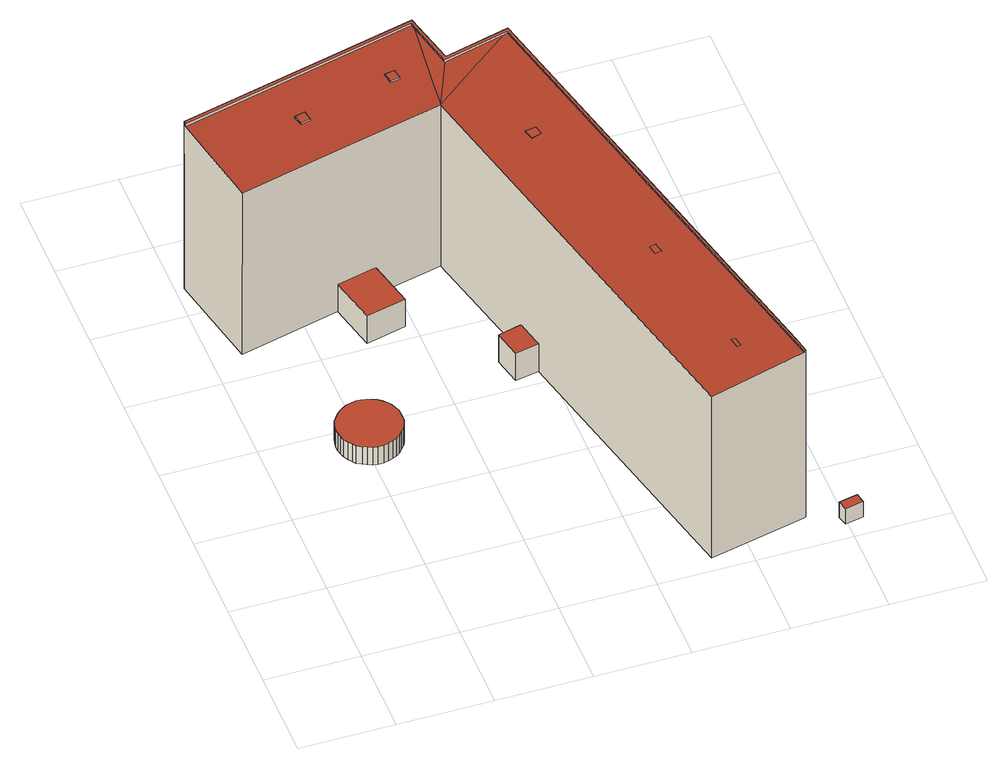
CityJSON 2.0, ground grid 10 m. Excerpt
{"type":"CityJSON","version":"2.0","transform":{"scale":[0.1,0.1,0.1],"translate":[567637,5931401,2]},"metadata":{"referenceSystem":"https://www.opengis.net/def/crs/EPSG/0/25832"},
"CityObjects":{
"building1":{"type":"Building","attributes":{"Grundfläche 2D":"34.772663","Grundhöhe NN":"5.282"},"geometry":[{"type":"Solid","lod":"3","boundaries":[[[[0,1,2,3,4,5,6,7,8,9,10,11,12,13,14,15,16,17,18,19,20,21,22,23,24,25,26,27,28,29,30,31,32,33,34,35,36,37,38,39]],[[40,41,6,5]],[[42,40,5,4]],[[43,44,2,1]],[[44,45,3,2]],[[45,42,4,3]],[[41,46,7,6]],[[46,47,8,7]],[[47,48,9,8]],[[48,49,10,9]],[[49,50,11,10]],[[50,51,12,11]],[[51,52,13,12]],[[52,53,14,13]],[[53,54,15,14]],[[54,55,16,15]],[[55,56,17,16]],[[56,57,18,17]],[[57,58,19,18]],[[58,59,20,19]],[[59,60,21,20]],[[60,61,22,21]],[[61,62,23,22]],[[62,63,24,23]],[[63,64,25,24]],[[64,65,26,25]],[[65,66,27,26]],[[66,67,28,27]],[[67,68,29,28]],[[68,69,30,29]],[[69,70,31,30]],[[70,71,32,31]],[[71,72,33,32]],[[72,73,34,33]],[[73,74,35,34]],[[74,75,36,35]],[[75,76,37,36]],[[76,77,38,37]],[[77,78,39,38]],[[78,79,0,39]],[[79,43,1,0]],[[76,75,74,73,72,71,70,69,68,67,66,65,64,63,62,61,60,59,58,57,56,55,54,53,52,51,50,49,48,47,46,41,40,42,45,44,43,79,78,77]]]],"semantics":{"surfaces":[{"type":"RoofSurface"},{"type":"WallSurface"},{"type":"GroundSurface"}],"values":[[0,1,1,1,1,1,1,1,1,1,1,1,1,1,1,1,1,1,1,1,1,1,1,1,1,1,1,1,1,1,1,1,1,1,1,1,1,1,1,1,1,2]]}}]},
"building2":{"type":"Building","attributes":{"Grundfläche 2D":"929.748472","Grundhöhe NN":"2.951"},"children":["building2-1","building2-2","building2-3","building2-4","building2-5"],"geometry":[{"type":"MultiSurface","lod":"3","boundaries":[[[80,81,82,83,84,85,86,87,88,89]],[[90,91,92,93,94,95]],[[91,96,92]],[[92,96,97,98]],[[98,99,100,101,102,103,92]],[[104,105,106,107,108,109,110,111,112,113,114,115]],[[116,117,118,119,120,121,122,123]],[[124,125,126,127]],[[128,129,130,131]],[[132,133,83,82]],[[133,134,84,83]],[[119,118,86,85]],[[87,86,118,117]],[[88,87,117,116]],[[116,123,89,88]],[[135,136,81,80]],[[136,132,82,81]],[[94,137,107,106]],[[137,138,139,140,110,109,108,107]],[[140,141,111,110]],[[112,111,141,142]],[[142,143,113,112]],[[143,101,114,113]],[[101,100,99,115,114]],[[98,97,104,115,99]],[[91,90,105,104,97,96]],[[106,105,90,94]],[[127,126,144,145]],[[124,127,145,146]],[[125,124,146,147]],[[131,130,148,149]],[[128,131,149,150]],[[129,128,150,151]],[[133,132,152,153]],[[134,133,153,154]],[[136,135,155,156]],[[132,136,156,152]],[[130,129,151,157,93,92,158,148]],[[159,137,94,93,157,160]],[[161,155,135,80,89,123,122,140,139,138,137,159,162]],[[140,122,121,141]],[[141,121,120,142]],[[85,84,134,154,163,143,142,120,119]],[[102,101,143,163,164]],[[125,147,158,92,103,102,164,144,126]],[[158,147,146,145,144,164,163,154,153,152,156,155,161,162,159,160,157,151,150,149,148]]],"semantics":{"surfaces":[{"type":"RoofSurface"},{"type":"WallSurface"},{"type":"GroundSurface"}],"values":[0,0,0,0,0,0,0,0,0,1,1,1,1,1,1,1,1,1,1,1,1,1,1,1,1,1,1,1,1,1,1,1,1,1,1,1,1,1,1,1,1,1,1,1,1,2]}}]},
"building2-1":{"type":"BuildingInstallation","parents":["building2"],"geometry":[{"type":"MultiSurface","lod":"3","boundaries":[[[165,166,167,168]],[[166,169,167]],[[166,165,170,169]],[[165,168,170]]],"semantics":{"surfaces":[{"type":"RoofSurface"},{"type":"WallSurface"}],"values":[0,1,1,1]}}]},
"building2-2":{"type":"BuildingInstallation","parents":["building2"],"geometry":[{"type":"MultiSurface","lod":"3","boundaries":[[[171,172,173,174]]],"semantics":{"surfaces":[{"type":"RoofSurface"}],"values":[0]}}]},
"building2-3":{"type":"BuildingInstallation","parents":["building2"],"geometry":[{"type":"MultiSurface","lod":"3","boundaries":[[[175,176,177,178]],[[178,177,179,180]],[[175,178,180,181]],[[176,175,181,182]],[[177,176,182,179]]],"semantics":{"surfaces":[{"type":"RoofSurface"},{"type":"WallSurface"}],"values":[0,1,1,1,1]}}]},
"building2-4":{"type":"BuildingInstallation","parents":["building2"],"geometry":[{"type":"MultiSurface","lod":"3","boundaries":[[[183,184,185,186]],[[186,185,187,188]],[[183,186,188,189]],[[184,183,189,190]],[[185,184,190,187]]],"semantics":{"surfaces":[{"type":"RoofSurface"},{"type":"WallSurface"}],"values":[0,1,1,1,1]}}]},
"building2-5":{"type":"BuildingInstallation","parents":["building2"],"geometry":[{"type":"MultiSurface","lod":"3","boundaries":[[[191,192,193,194]]],"semantics":{"surfaces":[{"type":"RoofSurface"}],"values":[0]}}]},
"building3":{"type":"Building","attributes":{"Grundfläche 2D":"2.237462","Grundhöhe NN":"4.102"},"geometry":[{"type":"Solid","lod":"3","boundaries":[[[[195,196,197,198]],[[199,200,198,197]],[[200,201,195,198]],[[201,202,196,195]],[[202,199,197,196]],[[202,201,200,199]]]],"semantics":{"surfaces":[{"type":"RoofSurface"},{"type":"WallSurface"},{"type":"GroundSurface"}],"values":[[0,1,1,1,1,2]]}}]},
"building4":{"type":"Building","attributes":{"Grundfläche 2D":"2.361603","Grundhöhe NN":"3.173"},"geometry":[{"type":"Solid","lod":"3","boundaries":[[[[203,204,205,206]],[[207,208,206,205]],[[208,209,203,206]],[[209,210,204,203]],[[210,207,205,204]],[[210,209,208,207]]]],"semantics":{"surfaces":[{"type":"RoofSurface"},{"type":"WallSurface"},{"type":"GroundSurface"}],"values":[[0,1,1,1,1,2]]}}]},
"building5":{"type":"Building","attributes":{"Grundfläche 2D":"0.800779","Grundhöhe NN":"3.151"},"geometry":[{"type":"Solid","lod":"3","boundaries":[[[[211,212,213,214]],[[210,209,214,213]],[[209,215,211,214]],[[215,216,212,211]],[[216,210,213,212]],[[216,215,209,210]]]],"semantics":{"surfaces":[{"type":"RoofSurface"},{"type":"WallSurface"},{"type":"GroundSurface"}],"values":[[0,1,1,1,1,2]]}}]}
},
"vertices":[
[116,285,56],[111,287,56],[106,289,56],[101,290,56],[96,290,56],[91,289,56],[86,288,56],[81,285,56],[77,282,56],[73,278,56],[70,274,56],[67,270,56],[66,265,56],[65,259,56],[65,254,56],[66,249,56],[67,244,56],[70,239,56],[73,235,56],[76,231,56],[81,228,56],[85,226,56],[90,224,56],[95,223,56],[101,223,56],[106,224,56],[111,226,56],[116,228,56],[120,231,56],[123,235,56],[127,239,56],[129,244,56],[131,249,56],[131,254,56],[131,259,56],[131,264,56],[129,269,56],[127,274,56],[124,278,56],[120,282,56],[91,289,33],[86,288,33],[96,290,33],[111,287,33],[106,289,33],[101,290,33],[81,285,33],[77,282,33],[73,278,33],[70,274,33],[67,270,33],[66,265,33],[65,259,33],[65,254,33],[66,249,33],[67,244,33],[70,239,33],[73,235,33],[76,231,33],[81,228,33],[85,226,33],[90,224,33],[95,223,33],[101,223,33],[106,224,33],[111,226,33],[116,228,33],[120,231,33],[123,235,33],[127,239,33],[129,244,33],[131,249,33],[131,254,33],[131,259,33],[131,264,33],[129,269,33],[127,274,33],[124,278,33],[120,282,33],[116,285,33],
[356,503,55],[369,507,55],[341,629,55],[225,601,55],[228,589,55],[231,590,55],[230,598,55],[336,623,55],[363,509,55],[355,507,55],[342,552,229],[337,550,229],[251,485,223],[361,17,223],[463,40,229],[412,254,229],[273,535,228],[272,535,228],[261,588,228],[259,593,228],[13,534,228],[9,533,228],[31,432,223],[137,458,223],[272,535,231],[342,552,231],[463,40,231],[465,41,231],[461,60,231],[416,252,231],[344,556,231],[275,539,231],[261,597,231],[9,537,231],[9,533,231],[259,593,231],[363,509,50],[336,623,50],[230,598,50],[231,590,50],[261,597,50],[275,539,50],[344,556,50],[355,507,50],[191,417,46],[179,468,46],[137,458,46],[149,407,46],[266,311,46],[291,316,46],[284,347,46],[259,341,46],[341,629,50],[225,601,50],[228,589,50],[356,503,50],[369,507,50],[465,41,229],[461,60,229],[416,252,229],[344,556,229],[275,539,229],[261,597,229],[9,537,229],[137,458,10],[149,407,10],[191,417,10],[179,468,10],[284,347,10],[259,341,10],[266,311,10],[291,316,10],[341,629,10],[225,601,10],[228,589,10],[356,503,10],[369,507,10],[361,17,10],[251,485,10],[465,41,10],[463,40,10],[416,252,10],[461,60,10],[9,537,10],[31,432,10],
[314,420,227],[317,409,227],[327,412,227],[325,422,227],[317,409,226],[314,420,226],
[406,71,227],[410,72,227],[408,82,227],[404,82,227],
[215,527,228],[225,529,228],[223,540,228],[213,538,228],[223,540,226],[213,538,226],[215,527,226],[225,529,226],
[115,501,228],[125,503,228],[123,514,228],[112,511,228],[123,514,226],[112,511,226],[115,501,226],[125,503,226],
[373,229,227],[375,219,227],[382,220,227],[380,231,227],
[513,12,41],[511,23,41],[491,19,41],[494,8,41],[491,19,21],[494,8,21],[513,12,21],[511,23,21],
[408,457,31],[389,453,31],[392,441,31],[411,445,31],[392,441,12],[411,445,12],[408,457,12],[389,453,12],
[407,461,28],[388,457,28],[389,453,28],[408,457,28],[407,461,12],[388,457,12]
]}
